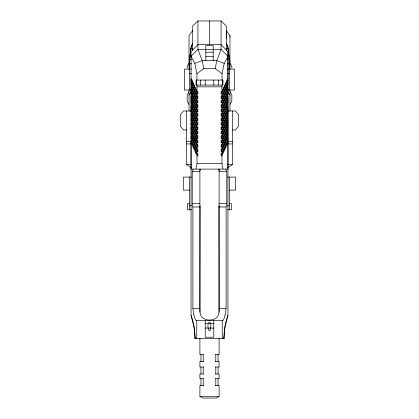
<?xml version="1.0" encoding="UTF-8"?>
<svg xmlns="http://www.w3.org/2000/svg" width="419" height="419" viewBox="0 0 419 419"><rect width="100%" height="100%" fill="white"/><g stroke="black" fill="none" stroke-linecap="round" stroke-linejoin="round"><path stroke-width="0.63" d="M191.048 138.223L191.048 135.997L197.009 149.18L197.868 149.18L197.868 151.406L197.009 151.406L191.048 138.223L191.912 138.223L197.868 151.406M191.048 133.792L191.048 131.571L197.009 144.754L197.868 144.754L197.868 146.975L197.009 146.975L191.048 133.792L191.912 133.792L197.868 146.975M191.048 129.366L191.048 127.146L197.009 140.323L197.868 140.323L197.868 142.549L197.009 142.549L191.048 129.366L191.912 129.366L197.868 142.549M191.048 124.941L191.048 122.715L197.009 135.897L197.868 135.897L197.868 138.118L197.009 138.118L191.048 124.941L191.912 124.941L197.868 138.118M191.048 120.51L191.048 118.289L197.009 131.472L197.868 131.472L197.868 133.692L197.009 133.692L191.048 120.51L191.912 120.51L197.868 133.692M191.048 116.084L191.048 113.858L197.009 127.041L197.868 127.041L197.868 129.267L197.009 129.267L191.048 116.084L191.912 116.084L197.868 129.267M197.009 127.041L197.009 124.836L191.048 111.653L191.048 105.001L197.009 118.184L197.868 118.184L197.868 120.41L197.009 120.41L191.048 107.227L191.912 107.227L197.868 120.41M197.009 118.184L197.009 115.979L191.048 102.796L191.048 96.15L197.009 109.328L197.868 109.328L197.868 111.554L197.009 111.554L191.048 98.371L191.912 98.371L197.868 111.554M197.009 109.328L197.009 107.123L191.048 93.945L191.048 87.293L197.009 100.476L197.868 100.476L197.868 102.697L197.009 102.697L191.048 89.514L191.912 89.514L197.868 102.697M197.009 100.476L197.009 98.271L191.048 85.088L191.048 78.437L197.009 91.62L197.868 91.62L197.868 93.84L197.009 93.84L191.048 80.658L191.912 80.658L197.868 93.84M196.951 80.055L196.951 73.713L194.793 63.384L191.048 56.314L197.936 49.426L197.936 20.95L221.064 20.95L226.291 25.889L226.291 50.479M195.982 169.103L197.009 163.599L197.009 155.831L191.048 142.649L191.912 142.649L197.868 155.831L197.009 155.831M197.009 124.836L197.868 124.836L197.868 122.615L197.009 122.615L197.009 120.41M197.009 115.979L197.868 115.979L197.868 113.758L197.009 113.758L197.009 111.554M197.009 107.123L197.868 107.123L197.868 104.902L197.009 104.902L197.009 102.697M197.009 98.271L197.868 98.271L197.868 96.045L197.009 96.045L197.009 93.84M223.018 169.103L221.991 163.599L221.991 155.831L227.952 142.649L227.088 142.649L221.132 155.831L221.991 155.831M221.132 93.84L227.088 80.658L227.952 80.658L221.991 93.84L221.132 93.84L221.132 91.62L221.991 91.62L222.002 85.057M222.049 80.055L222.049 73.713L224.207 63.384L227.952 56.314L221.064 49.426L197.936 49.426L202.178 60.582L203.838 68.533L196.951 73.713M226.291 38.244L226.291 31.975M227.952 315.329L227.952 51.563L221.064 44.676L197.936 44.676L191.048 51.563L191.048 315.329A71.445 71.445 0 0 1 195.076 338.62L223.924 338.62A71.445 71.445 0 0 1 227.952 315.329L224.966 326.804L223.924 338.62L223.924 337.389L223.521 337.389M229.366 90.022L229.366 58.655L227.826 46.766L226.291 43.513L227.826 46.588L229.366 59.205L227.517 59.205M229.366 59.205L229.366 58.655M229.979 36.94L229.979 35.652L226.291 30.571M200.067 205.787L199.921 309.657A19.552 2.551 -90 0 0 200.188 313.407C201.256 322.237 217.744 322.237 218.812 313.407A19.552 2.551 -90 0 0 219.079 309.657L218.933 205.787M191.483 59.205L189.634 59.205L191.174 46.588L192.709 43.513L191.174 46.766L189.634 58.655L189.634 90.022M225.176 314.543A19.415 5.07 -90 0 0 226.098 308.316L226.098 206.965L226.773 203.451L226.773 171.471L225.71 169.103M222.049 73.713L215.162 68.533L216.822 60.582L221.064 49.426L221.064 20.95M200.041 169.103L200.125 170.727M218.875 170.727L218.959 169.103M225.176 314.549L224.647 316.623A20.426 5.332 90 0 1 223.018 320.388L195.982 320.394A20.426 5.332 90 0 1 194.353 316.623L193.824 314.549M193.824 314.543A19.415 5.07 -90 0 1 192.902 308.316L192.902 206.965L192.227 203.451L192.227 171.471L193.29 169.103M221.991 91.62L227.952 78.437M227.952 51.563L227.952 85.088L221.991 98.271L221.132 98.271L221.132 96.045L221.991 96.045L227.952 82.862M221.132 98.271L227.088 85.088L227.088 83.973M221.132 102.697L227.088 89.514L227.952 89.514L221.991 102.697L221.132 102.697L221.132 100.476L221.991 100.476L227.952 87.293L227.952 93.945L221.991 107.123L221.991 109.328L221.132 109.328L221.132 111.554L221.991 111.554L227.952 98.371L227.088 98.371L221.132 111.554M221.991 107.123L221.132 107.123L221.132 104.902L221.991 104.902L227.952 91.719M221.132 107.123L227.088 93.945L227.088 92.829M221.991 109.328L227.952 96.15L227.952 102.796L221.991 115.979L221.991 118.184L221.132 118.184L221.132 120.41L221.991 120.41L227.952 107.227L227.088 107.227L221.132 120.41M221.991 115.979L221.132 115.979L221.132 113.758L221.991 113.758L227.952 100.576M221.132 115.979L227.088 102.796L227.088 101.686M221.991 118.184L227.952 105.001L227.952 169.103L191.048 169.103L191.048 140.428L197.009 153.611L197.868 153.611L197.868 155.831M221.132 124.836L227.088 111.653L227.952 111.653L221.991 124.836L221.132 124.836L221.132 122.615L221.991 122.615L227.952 109.432M221.132 129.267L227.088 116.084L227.952 116.084L221.991 129.267L221.132 129.267L221.132 127.041L221.991 127.041L227.952 113.858M221.132 133.692L227.088 120.51L227.952 120.51L221.991 133.692L221.132 133.692L221.132 131.472L221.991 131.472L227.952 118.289M221.132 138.118L227.088 124.941L227.952 124.941L221.991 138.118L221.132 138.118L221.132 135.897L221.991 135.897L227.952 122.715M221.132 142.549L227.088 129.366L227.952 129.366L221.991 142.549L221.132 142.549L221.132 140.323L221.991 140.323L227.952 127.146M221.132 146.975L227.088 133.792L227.952 133.792L221.991 146.975L221.132 146.975L221.132 144.754L221.991 144.754L227.952 131.571M221.132 151.406L227.088 138.223L227.952 138.223L221.991 151.406L221.132 151.406L221.132 149.18L221.991 149.18L227.952 135.997M221.132 155.831L221.132 153.611L221.991 153.611L227.952 140.428M189.021 61.216L190.158 59.027M189.021 63.169L187.178 66.37L187.178 67.967M189.021 91.593L187.178 94.788L187.178 101.183L189.021 104.383M229.979 104.383L231.822 101.183L231.822 94.788L229.979 91.593M192.709 30.571L189.021 35.652L189.021 69.564M189.021 95.103L191.237 92.054M197.936 20.95L192.709 25.889L192.709 50.479M227.826 167.637L232.44 164.583L232.44 110.972M215.314 385.7L219.095 385.7L219.095 396.327L216.283 398.05L202.717 398.05L199.905 396.327L199.905 385.7L203.686 385.7M194.793 63.384L202.178 60.582L216.822 60.582L224.207 63.384M190.923 48.609L192.709 48.609M226.291 48.609L228.077 48.609M205.808 52.181L213.192 52.181M205.808 56.523L213.192 56.523M189.634 63.793L191.483 63.793M227.517 63.793L229.366 63.793M203.838 68.533L215.162 68.533M191.483 69.088L184.407 69.088L184.407 90.022L191.483 90.022M227.517 69.088L234.593 69.088L234.593 90.022L227.517 90.022M189.634 73.676L191.483 73.676M227.517 73.676L229.366 73.676M191.048 85.088L191.912 85.088L197.868 98.271M227.088 85.088L227.952 85.088M196.998 85.057L197.009 86.843L221.991 86.843M191.048 93.945L191.912 93.945L197.868 107.123M227.088 93.945L227.952 93.945M191.048 102.796L191.912 102.796L197.868 115.979M227.088 102.796L227.952 102.796M191.483 110.972L183.485 110.972L180.411 114.832L180.411 126.093L183.485 129.953L186.56 129.953M227.517 110.972L235.515 110.972L238.589 114.832L238.589 126.093L235.515 129.953L232.44 129.953M191.048 111.653L191.912 111.653L197.868 124.836M186.56 141.486L191.048 141.486M227.952 141.486L232.44 141.486M186.56 143.921L191.483 143.921M227.517 143.921L232.44 143.921M197.009 163.599L221.991 163.599M186.56 110.972L186.56 164.583L191.483 164.583M227.517 164.583L232.44 164.583M192.227 171.471L199.769 171.471M219.231 171.465L226.773 171.471M191.483 177.09L183.485 177.09L183.485 190.116L189.634 190.116M227.517 177.09L235.515 177.09L235.515 190.116L229.366 190.116M192.227 203.451L199.774 203.451M219.226 203.451L226.773 203.451M189.634 203.514L187.592 203.514L187.592 209.809L191.483 209.809M229.366 203.514L231.408 203.514L231.408 209.809L227.517 209.809M189.634 205.75L191.483 205.75M227.517 205.75L229.366 205.75M192.902 206.965L199.957 206.965M219.043 206.965L226.098 206.965M192.902 308.316L199.957 308.316M219.043 308.316L226.098 308.316M205.221 323.4L213.779 323.4M205.221 328.072L213.779 328.072M195.479 337.389L195.076 337.389L195.076 338.62L194.034 326.804L191.048 315.329M203.686 354.579L199.905 354.579L199.905 338.253M215.314 354.579L219.095 354.579L219.095 338.253M203.686 361.592L199.905 361.592L199.905 367.002L203.686 367.002M215.314 361.592L219.095 361.592L219.095 367.002L215.314 367.002M203.686 374.015L199.905 374.015L199.905 378.687L203.686 378.687M215.314 374.015L219.095 374.015L219.095 378.687L215.314 378.687M199.905 396.327L219.095 396.327M186.56 164.583L191.174 167.637M227.763 92.054L229.979 95.103M229.979 63.169L231.822 66.37L231.822 67.967M228.842 59.027L229.979 61.216M191.048 82.862L197.009 96.045M191.048 91.719L197.009 104.902M191.048 100.576L197.009 113.758M191.048 109.432L197.009 122.615M229.979 35.652L229.979 69.564M229.979 90.022L229.979 111.119M229.366 177.09L229.366 209.809M227.088 79.547L227.088 80.658M227.088 88.404L227.088 89.514M227.088 97.26L227.088 98.371M227.088 106.117L227.088 107.227M227.088 114.968L227.088 116.084M227.088 119.399L227.088 120.51M227.088 123.825L227.088 124.941M227.088 128.256L227.088 129.366M227.088 132.682L227.088 133.792M227.088 137.113L227.088 138.223M222.342 80.055L222.342 85.057M222.243 320.394L222.243 338.62M221.991 93.84L221.991 96.045M221.991 98.271L221.991 100.476M221.991 102.697L221.991 104.902M221.991 111.554L221.991 113.758M221.991 120.41L221.991 122.615M221.991 124.836L221.991 127.041M221.991 129.267L221.991 131.472M221.991 133.692L221.991 135.897M221.991 138.118L221.991 140.323M221.991 142.549L221.991 144.754M221.991 146.975L221.991 149.18M221.991 151.406L221.991 153.611M219.095 169.093L219.095 312.129M218.372 80.055L218.372 85.057M218.063 354.579L218.063 361.592M218.063 367.002L218.063 374.015M218.063 378.687L218.063 385.7M215.795 354.579L215.795 361.592M215.795 367.002L215.795 374.015M215.795 378.687L215.795 385.7M213.779 80.055L213.779 85.057M213.779 320.394L213.779 337.206L205.221 337.206L205.221 320.394M213.192 60.582L213.192 45.556L205.808 45.556L205.808 60.582M209.5 20.95L209.5 44.676M205.221 80.055L205.221 85.057M203.205 354.579L203.205 361.592M203.205 367.002L203.205 374.015M203.205 378.687L203.205 385.7M200.937 354.579L200.937 361.592M200.937 367.002L200.937 374.015M200.937 378.687L200.937 385.7M200.628 80.055L200.628 85.057M199.905 169.093L199.905 312.129M197.009 86.843L197.009 91.62M197.009 129.267L197.009 131.472M197.009 133.692L197.009 135.897M197.009 138.118L197.009 140.323M197.009 142.549L197.009 144.754M197.009 146.975L197.009 149.18M197.009 151.406L197.009 153.611M196.757 320.394L196.757 338.62M196.658 80.055L196.658 85.057M195.956 129.455L195.956 130.555M195.956 138.312L195.956 139.412M195.956 147.163L195.956 148.268M195.956 151.594L195.956 152.893M191.912 79.547L191.912 80.658M191.912 83.973L191.912 85.088M191.912 88.404L191.912 89.514M191.912 92.829L191.912 93.945M191.912 97.26L191.912 98.371M191.912 101.686L191.912 102.796M191.912 106.117L191.912 107.227M191.912 114.968L191.912 116.084M191.912 119.399L191.912 120.51M191.912 123.825L191.912 124.941M191.912 128.256L191.912 129.366M191.912 132.682L191.912 133.792M191.912 137.113L191.912 138.223M189.634 177.09L189.634 209.809M189.021 90.022L189.021 111.119M210.731 328.072L210.369 330.067L209.819 330.801L209.181 330.801C207.819 328.627 207.253 324.505 208.887 322.504C211.977 321.661 210.506 326.626 210.731 328.072M222.966 80.055L196.034 80.055L196.034 85.057L222.966 85.057L222.966 80.055"/></g></svg>
